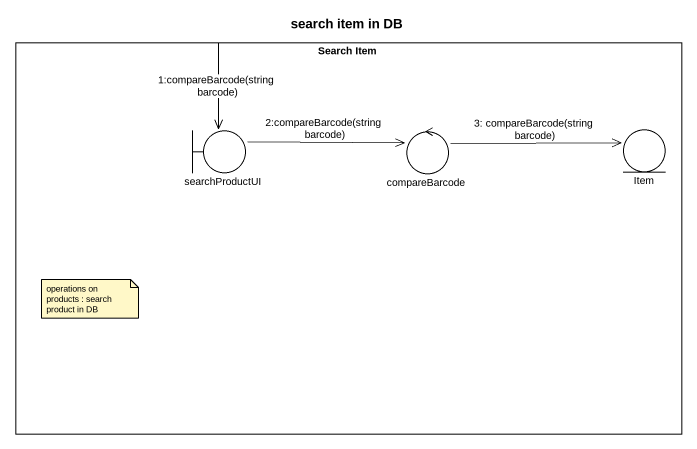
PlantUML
@startuml
title search item in DB
rectangle "Search Item" as Search_Item {
  boundary searchProductUI
  control compareBarcode
  entity Item
}
Search_Item -up-> searchProductUI : 1:compareBarcode(string barcode)
searchProductUI -right-> compareBarcode : 2:compareBarcode(string barcode)
compareBarcode -right-> Item : 3: compareBarcode(string barcode)
note as N1
  operations on products : search product in DB
end note
@enduml
